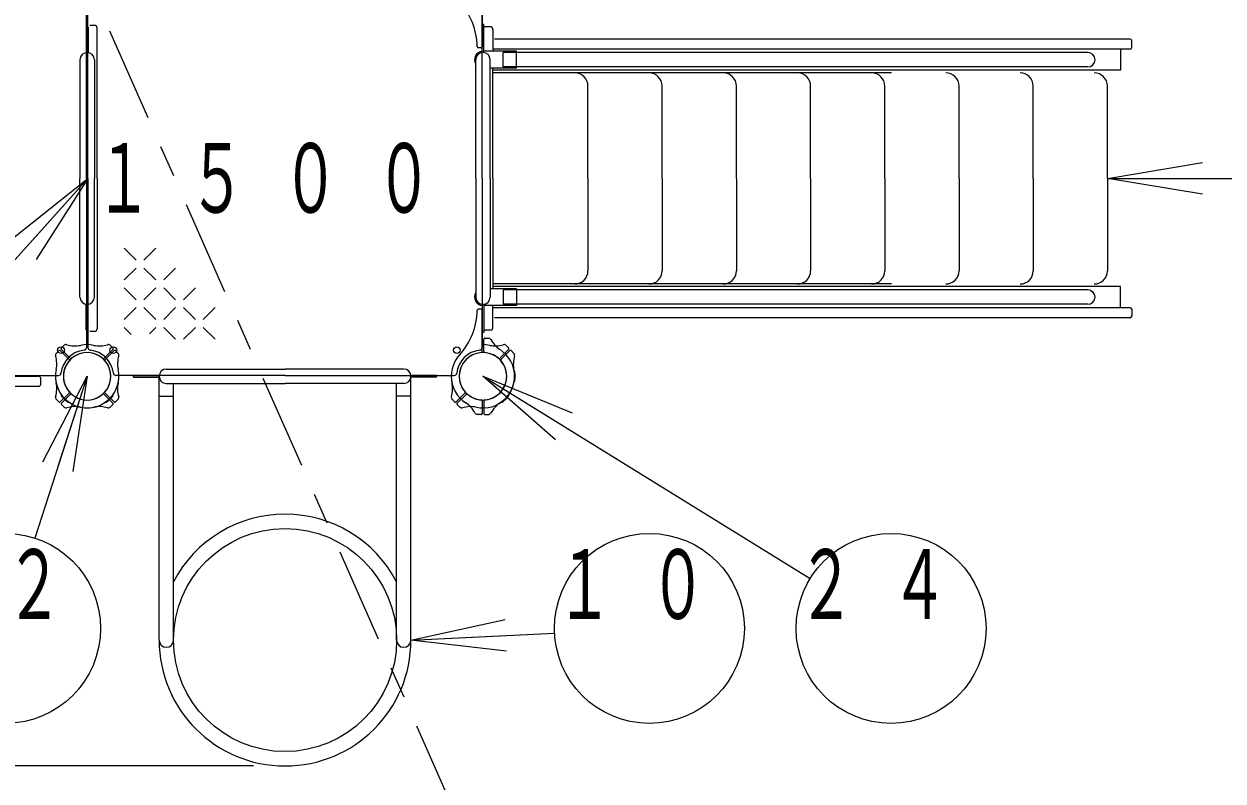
# Model space of a CAD drawing. Units: millimetres on the paper. Extents: x -385 to 0, y -594 to 267.
# Drawn here: x -202.5 to -164.63, y 115.05 to 138.96 of the extents above; entities that cross this region are included whole.
import ezdxf

# ---------------------------------------------------------------- set-up
doc = ezdxf.new("R2010")
doc.units = ezdxf.units.MM
doc.linetypes.add('USER1', pattern=[4.5, 2.5, -2])
doc.linetypes.add('USER2', pattern=[6, 3, -1, 1, -1])
doc.layers.add('1_60', color=7, linetype='Continuous', lineweight=25)
doc.styles.add('ＭＳ ゴシック', font='')
doc.styles.get('ＭＳ ゴシック').set_extended_font_data('MS Gothic')

msp = doc.modelspace()

# ---------------------------------------------------------------- linework, layer by layer
at = {"layer": '1_60', "linetype": 'USER2', "lineweight": 13}
msp.add_line((-186.455, 108.552), (-200.484, 140.304), dxfattribs=at)
at = {"layer": '1_60', "color": 4}
for p, q in [((-200.531, 134.082), (-200.531, 139.422)), ((-200.481, 134.082), (-200.481, 139.422)), ((-188.031, 134.082), (-188.031, 139.422)), ((-200.531, 134.082), (-200.531, 128.743)), ((-200.481, 134.082), (-200.481, 128.743)), ((-188.031, 134.082), (-188.031, 128.743)), ((-206.756, 127.857), (-201.416, 127.857)), ((-194.256, 127.857), (-199.596, 127.857)), ((-194.256, 127.857), (-188.916, 127.857))]:
    msp.add_line(p, q, dxfattribs=at)
at = {"layer": '1_60', "color": 2}
for p, q in [((-188.031, 139.552), (-188.031, 138.242)), ((-188.066, 138.209), (-188.154, 138.213)), ((-188.066, 129.957), (-188.154, 129.952)), ((-188.031, 128.614), (-188.031, 129.923)), ((-201.318, 128.728), (-201.229, 128.811)), ((-199.694, 128.728), (-199.783, 128.811)), ((-187.981, 128.614), (-187.981, 129.006)), ((-187.947, 129.04), (-187.825, 129.036)), ((-187.194, 128.728), (-187.283, 128.811)), ((-201.402, 128.644), (-201.485, 128.555)), ((-201.076, 128.367), (-201.354, 128.645)), ((-201.041, 128.402), (-201.318, 128.68)), ((-199.971, 128.402), (-199.694, 128.68)), ((-199.936, 128.367), (-199.658, 128.645)), ((-199.61, 128.644), (-199.528, 128.555)), ((-187.471, 128.402), (-187.194, 128.68)), ((-187.436, 128.367), (-187.158, 128.645)), ((-187.11, 128.644), (-187.028, 128.555)), ((-201.076, 127.298), (-201.354, 127.02)), ((-201.041, 127.262), (-201.318, 126.985)), ((-199.971, 127.262), (-199.694, 126.985)), ((-199.936, 127.298), (-199.658, 127.02)), ((-188.576, 127.298), (-188.854, 127.02)), ((-188.541, 127.262), (-188.818, 126.985)), ((-201.402, 127.021), (-201.491, 127.117)), ((-201.317, 126.937), (-201.222, 126.847)), ((-199.695, 126.937), (-199.791, 126.847)), ((-199.61, 127.021), (-199.521, 127.117)), ((-188.902, 127.021), (-188.991, 127.117)), ((-188.817, 126.937), (-188.722, 126.847)), ((-188.031, 127.051), (-188.031, 126.659)), ((-187.981, 127.051), (-187.981, 126.659)), ((-188.066, 126.625), (-188.187, 126.63)), ((-187.947, 126.625), (-187.816, 126.63))]:
    msp.add_line(p, q, dxfattribs=at)
at = {"layer": '1_60'}
for p, q in [((-200.533, 138.866), (-200.533, 138.058)), ((-200.479, 138.866), (-200.533, 138.866)), ((-200.479, 138.866), (-200.479, 138.058)), ((-200.273, 138.916), (-200.423, 138.916)), ((-200.189, 134.083), (-200.189, 138.833)), ((-188.033, 138.058), (-188.033, 138.949)), ((-187.979, 138.949), (-188.033, 138.949)), ((-187.979, 138.058), (-187.979, 138.949)), ((-187.773, 138.874), (-187.923, 138.874)), ((-187.689, 138.791), (-187.689, 138.099)), ((-167.568, 138.483), (-187.639, 138.483)), ((-167.518, 138.216), (-167.518, 138.433)), ((-186.946, 138.099), (-187.979, 138.099)), ((-167.568, 138.166), (-187.689, 138.166)), ((-168.903, 138.059), (-187.046, 138.059)), ((-186.946, 137.566), (-186.946, 138.099)), ((-167.872, 138.166), (-167.872, 137.499)), ((-200.733, 137.833), (-200.733, 134.083)), ((-200.279, 137.833), (-200.279, 134.083)), ((-188.233, 134.083), (-188.233, 137.833)), ((-187.779, 134.083), (-187.779, 137.833)), ((-186.946, 137.566), (-187.779, 137.566)), ((-187.689, 134.083), (-187.689, 137.566)), ((-167.872, 137.499), (-187.689, 137.499)), ((-168.903, 137.606), (-187.046, 137.606)), ((-175.106, 137.416), (-187.689, 137.416)), ((-184.689, 134.083), (-184.689, 136.999)), ((-182.346, 134.083), (-182.346, 136.999)), ((-180.002, 134.083), (-180.002, 136.999)), ((-177.658, 134.083), (-177.658, 136.999)), ((-175.314, 134.083), (-175.314, 136.999)), ((-172.97, 134.083), (-172.97, 136.999)), ((-170.627, 134.083), (-170.627, 136.999)), ((-168.283, 134.083), (-168.283, 136.999)), ((-200.733, 130.333), (-200.733, 134.083)), ((-200.279, 130.333), (-200.279, 134.083)), ((-200.189, 134.083), (-200.189, 129.333)), ((-188.233, 134.083), (-188.233, 130.333)), ((-187.779, 134.083), (-187.779, 130.333)), ((-187.689, 134.083), (-187.689, 130.599)), ((-184.689, 134.083), (-184.689, 131.166)), ((-182.346, 134.083), (-182.346, 131.166)), ((-180.002, 134.083), (-180.002, 131.166)), ((-177.658, 134.083), (-177.658, 131.166)), ((-175.314, 134.083), (-175.314, 131.166)), ((-172.97, 134.083), (-172.97, 131.166)), ((-170.627, 134.083), (-170.627, 131.166)), ((-168.283, 134.083), (-168.283, 131.166)), ((-175.106, 130.749), (-187.689, 130.749)), ((-167.872, 130.666), (-187.689, 130.666)), ((-167.872, 129.999), (-167.872, 130.666)), ((-186.946, 130.599), (-187.779, 130.599)), ((-168.903, 130.559), (-187.046, 130.559)), ((-186.946, 130.599), (-186.946, 130.066)), ((-200.533, 129.299), (-200.533, 130.108)), ((-200.479, 129.299), (-200.479, 130.108)), ((-188.033, 130.108), (-188.033, 129.216)), ((-187.979, 130.108), (-187.979, 129.216)), ((-186.946, 130.066), (-187.979, 130.066)), ((-187.689, 129.374), (-187.689, 130.066)), ((-167.568, 129.999), (-187.689, 129.999)), ((-168.903, 130.106), (-187.046, 130.106)), ((-167.518, 129.949), (-167.518, 129.733)), ((-167.568, 129.683), (-187.639, 129.683)), ((-200.479, 129.299), (-200.533, 129.299)), ((-200.273, 129.249), (-200.423, 129.249)), ((-187.979, 129.216), (-188.033, 129.216)), ((-187.773, 129.291), (-187.923, 129.291)), ((-198.006, 128.059), (-194.256, 128.059)), ((-190.506, 128.059), (-194.256, 128.059)), ((-192.758, 128.059), (-194.256, 128.059)), ((-187.02, 127.999), (-187.017, 127.999)), ((-211.464, 127.833), (-202.048, 127.833)), ((-201.964, 127.599), (-201.964, 127.749)), ((-199.039, 127.859), (-198.231, 127.859)), ((-199.039, 127.806), (-199.039, 127.859)), ((-199.039, 127.806), (-198.231, 127.806)), ((-198.233, 119.499), (-198.233, 127.833)), ((-189.473, 127.859), (-190.281, 127.859)), ((-189.473, 127.806), (-190.281, 127.806)), ((-190.279, 119.499), (-190.279, 127.833)), ((-189.473, 127.806), (-189.473, 127.859)), ((-187.02, 127.666), (-187.017, 127.666)), ((-211.464, 127.516), (-202.048, 127.516)), ((-201.321, 127.253), (-201.323, 127.251)), ((-199.691, 127.253), (-199.689, 127.251)), ((-198.006, 127.606), (-194.256, 127.606)), ((-197.779, 119.499), (-197.779, 127.606)), ((-190.506, 127.606), (-194.256, 127.606)), ((-192.519, 127.606), (-194.256, 127.606)), ((-190.733, 119.499), (-190.733, 127.606)), ((-187.191, 127.253), (-187.189, 127.251)), ((-201.086, 127.017), (-201.087, 127.015)), ((-199.927, 127.017), (-199.925, 127.015)), ((-198.233, 127.199), (-197.779, 127.199)), ((-190.279, 127.199), (-190.733, 127.199)), ((-187.427, 127.017), (-187.425, 127.015))]:
    msp.add_line(p, q, dxfattribs=at)
at = {"layer": '1_60', "linetype": 'USER1', "lineweight": 13}
for p, q in [((-186.946, 138.059), (-187.369, 138.059)), ((-187.369, 137.606), (-187.369, 138.059)), ((-186.946, 137.606), (-187.369, 137.606)), ((-187.369, 130.559), (-187.369, 130.106)), ((-186.946, 130.559), (-187.369, 130.559)), ((-186.946, 130.106), (-187.369, 130.106))]:
    msp.add_line(p, q, dxfattribs=at)
at = {"layer": '1_60', "lineweight": 13}
for p, q in [((-168.283, 134.083), (-165.283, 134.583)), ((-200.481, 134.083), (-211.265, 122.103)), ((-202.86, 132.187), (-200.481, 134.083)), ((-200.481, 134.083), (-202.488, 131.853)), ((-200.481, 134.083), (-202.117, 131.518)), ((-165.283, 133.583), (-168.283, 134.083)), ((-168.283, 134.083), (-165.283, 134.083)), ((-168.283, 134.083), (-162.335, 134.083)), ((-198.963, 131.501), (-199.338, 131.876)), ((-198.338, 131.876), (-198.713, 131.501)), ((-198.963, 131.251), (-199.338, 130.876)), ((-198.338, 130.876), (-198.713, 131.251)), ((-197.713, 131.251), (-198.088, 130.876)), ((-198.963, 130.251), (-199.338, 130.626)), ((-198.338, 130.626), (-198.713, 130.251)), ((-197.713, 130.251), (-198.088, 130.626)), ((-197.088, 130.626), (-197.463, 130.251)), ((-198.963, 130.001), (-199.338, 129.626)), ((-198.338, 129.626), (-198.713, 130.001)), ((-197.713, 130.001), (-198.088, 129.626)), ((-197.088, 129.626), (-197.463, 130.001)), ((-196.463, 130.001), (-196.838, 129.626)), ((-199.115, 129.153), (-199.338, 129.376)), ((-198.338, 129.376), (-198.537, 129.176)), ((-197.713, 129.001), (-198.088, 129.376)), ((-197.088, 129.376), (-197.463, 129.001)), ((-196.463, 129.001), (-196.838, 129.376)), ((-200.506, 127.833), (-202.16, 122.723)), ((-201.905, 125.132), (-200.506, 127.833)), ((-200.506, 127.833), (-201.43, 124.978)), ((-200.506, 127.833), (-200.954, 124.824)), ((-185.717, 125.83), (-188.006, 127.833)), ((-188.006, 127.833), (-185.191, 126.681)), ((-188.006, 127.833), (-185.454, 126.256)), ((-188.006, 127.833), (-177.669, 121.445)), ((-190.279, 119.499), (-187.308, 120.146)), ((-190.279, 119.499), (-185.746, 119.722)), ((-190.279, 119.499), (-187.283, 119.646)), ((-187.259, 119.147), (-190.279, 119.499)), ((-195.256, 115.523), (-362.387, 115.523))]:
    msp.add_line(p, q, dxfattribs=at)
at = {"layer": '1_60'}
for centre, radius in [((-201.331, 128.657), 0.108), ((-199.681, 128.657), 0.108), ((-188.831, 128.657), 0.108), ((-194.256, 119.499), 3.523)]:
    msp.add_circle(centre, radius, dxfattribs=at)
at = {"layer": '1_60', "lineweight": 13}
for centre in [(-203.083, 119.868), (-182.749, 119.868), (-175.117, 119.868)]:
    msp.add_circle(centre, 3, dxfattribs=at)
at = {"layer": '1_60', "color": 2}
for centre, radius, start, end in [((-190.351, 138.205), 2.167, 1.0841, 42.2172), ((-188.152, 138.247), 0.0333, 181.0841, 267), ((-188.064, 138.242), 0.0333, 267, 0), ((-190.351, 129.96), 2.167, 317.7828, 358.9158), ((-188.152, 129.919), 0.0333, 93, 178.9159), ((-188.064, 129.923), 0.0333, 0, 93), ((-201.172, 128.75), 0.0833, 72.4588, 133), ((-200.896, 129.624), 0.833, 252.4588, 282.2728), ((-200.506, 127.832), 1, 88.5675, 102.2728), ((-200.506, 127.832), 1, 77.7272, 91.4325), ((-200.116, 129.624), 0.833, 257.7272, 287.5412), ((-199.84, 128.75), 0.0833, 47, 107.5412), ((-188.006, 127.832), 1, 77.7272, 91.4325), ((-187.948, 129.006), 0.0333, 88, 180), ((-187.828, 128.952), 0.0833, 27.4588, 88), ((-187.616, 129.624), 0.833, 257.7272, 287.5412), ((-187.015, 129.375), 0.833, 207.4588, 237.2728), ((-187.34, 128.75), 0.0833, 47, 107.5412), ((-201.424, 128.498), 0.0833, 137, 197.5412), ((-202.298, 128.222), 0.833, 347.7272, 17.5412), ((-201.377, 128.621), 0.0333, 45, 137), ((-201.295, 128.704), 0.0333, 133, 225), ((-201.017, 128.426), 0.0333, 225, 310.7293), ((-200.506, 127.832), 0.75, 49.2707, 135), ((-200.506, 127.832), 0.75, 45, 130.7293), ((-199.995, 128.426), 0.0333, 229.2707, 315), ((-199.717, 128.704), 0.0333, 315, 47), ((-199.635, 128.621), 0.0333, 43, 135), ((-198.714, 128.222), 0.833, 162.4588, 192.2728), ((-199.588, 128.498), 0.0833, 342.4588, 43), ((-188.006, 127.833), 1, 137.7828, 180), ((-188.006, 127.833), 0.75, 94.2707, 180), ((-188.006, 127.832), 0.75, 49.2707, 135), ((-188.064, 128.614), 0.0333, 274.2707, 0), ((-187.948, 128.614), 0.0333, 180, 265.7293), ((-188.006, 127.833), 0.75, 0, 85.7293), ((-187.495, 128.426), 0.0333, 229.2707, 315), ((-188.006, 127.833), 1, 0, 57.2728), ((-187.217, 128.704), 0.0333, 315, 47), ((-187.135, 128.621), 0.0333, 43, 135), ((-186.214, 128.222), 0.833, 162.4588, 192.2728), ((-187.088, 128.498), 0.0833, 342.4588, 43), ((-200.506, 127.832), 1, 167.7272, 225), ((-200.506, 127.832), 0.75, 135, 220.7293), ((-200.506, 127.832), 0.75, 139.2707, 225), ((-201.1, 128.343), 0.0333, 319.2707, 45), ((-200.506, 127.832), 0.75, 319.2707, 45), ((-200.506, 127.832), 0.75, 315, 40.7293), ((-199.912, 128.343), 0.0333, 135, 220.7293), ((-200.506, 127.832), 1, 315, 12.2728), ((-188.006, 127.832), 0.75, 135, 220.7293), ((-188.006, 127.832), 0.75, 315, 40.7293), ((-187.412, 128.343), 0.0333, 135, 220.7293), ((-188.006, 127.832), 1, 315, 12.2728), ((-200.506, 127.832), 1, 178.5675, 192.2728), ((-202.297, 127.443), 0.833, 342.4588, 12.2728), ((-198.715, 127.443), 0.833, 167.7272, 197.5412), ((-200.506, 127.832), 1, 347.7272, 1.4325), ((-188.006, 127.832), 1, 178.5675, 192.2728), ((-188.006, 127.833), 1, 180, 237.2728), ((-189.797, 127.443), 0.833, 342.4588, 12.2728), ((-188.006, 127.833), 0.75, 180, 265.7293), ((-188.006, 127.833), 0.75, 274.2707, 0), ((-188.006, 127.833), 1, 302.7272, 0), ((-201.1, 127.321), 0.0333, 315, 40.7293), ((-201.017, 127.239), 0.0333, 49.2707, 135), ((-200.506, 127.832), 0.75, 225, 310.7293), ((-200.506, 127.832), 0.75, 229.2707, 315), ((-199.995, 127.239), 0.0333, 45, 130.7293), ((-199.913, 127.321), 0.0333, 139.2707, 225), ((-188.6, 127.321), 0.0333, 315, 40.7293), ((-188.517, 127.239), 0.0333, 49.2707, 135), ((-188.006, 127.832), 0.75, 229.2707, 315), ((-201.423, 127.166), 0.0833, 162.4588, 223), ((-201.377, 127.044), 0.0333, 223, 315), ((-201.295, 126.961), 0.0333, 135, 227), ((-200.506, 127.832), 1, 225, 282.2728), ((-200.896, 126.041), 0.833, 77.7272, 107.5412), ((-200.506, 127.832), 1, 257.7272, 315), ((-200.116, 126.041), 0.833, 72.4588, 102.2728), ((-199.717, 126.961), 0.0333, 313, 45), ((-199.635, 127.044), 0.0333, 225, 317), ((-199.589, 127.166), 0.0833, 317, 17.5412), ((-188.923, 127.166), 0.0833, 162.4588, 223), ((-188.877, 127.044), 0.0333, 223, 315), ((-188.795, 126.961), 0.0333, 135, 227), ((-188.396, 126.041), 0.833, 77.7272, 107.5412), ((-188.997, 126.29), 0.833, 27.4588, 57.2728), ((-188.006, 127.832), 1, 257.7272, 315), ((-188.064, 127.051), 0.0333, 0, 85.7293), ((-187.948, 127.051), 0.0333, 94.2707, 180), ((-187.015, 126.29), 0.833, 122.7272, 152.5412), ((-201.172, 126.915), 0.0833, 227, 287.5412), ((-199.84, 126.915), 0.0833, 252.4588, 313), ((-188.672, 126.915), 0.0833, 227, 287.5412), ((-188.184, 126.713), 0.0833, 207.4588, 268), ((-188.184, 126.713), 0.0833, 207.4588, 268), ((-188.064, 126.659), 0.0333, 268, 0), ((-187.948, 126.659), 0.0333, 180, 272), ((-187.828, 126.713), 0.0833, 272, 332.5412)]:
    msp.add_arc(centre, radius, start, end, dxfattribs=at)
at = {"layer": '1_60'}
for centre, radius, start, end in [((-200.273, 138.833), 0.0833, 0, 90), ((-187.923, 138.791), 0.0833, 90, 132.8436), ((-187.773, 138.791), 0.0833, 0, 90), ((-167.568, 138.433), 0.05, 0, 90), ((-200.506, 137.833), 0.227, 0, 180), ((-188.006, 137.833), 0.267, 95.7392, 211.7883), ((-188.006, 137.833), 0.227, 0, 180), ((-168.903, 137.833), 0.227, 270, 90), ((-167.568, 138.216), 0.05, 270, 0), ((-185.106, 136.999), 0.417, 0, 90), ((-182.762, 136.999), 0.417, 0, 90), ((-180.418, 136.999), 0.417, 0, 90), ((-178.075, 136.999), 0.417, 0, 90), ((-175.731, 136.999), 0.417, 0, 90), ((-173.387, 136.999), 0.417, 0, 90), ((-171.043, 136.999), 0.417, 0, 90), ((-168.7, 136.999), 0.417, 0, 90), ((-185.106, 131.166), 0.417, 270, 0), ((-182.762, 131.166), 0.417, 270, 0), ((-180.418, 131.166), 0.417, 270, 0), ((-178.075, 131.166), 0.417, 270, 0), ((-175.731, 131.166), 0.417, 270, 0), ((-173.387, 131.166), 0.417, 270, 0), ((-171.043, 131.166), 0.417, 270, 0), ((-168.7, 131.166), 0.417, 270, 0), ((-200.506, 130.333), 0.227, 180, 0), ((-188.006, 130.333), 0.267, 148.2117, 264.2608), ((-188.006, 130.333), 0.227, 180, 0), ((-168.903, 130.333), 0.227, 270, 90), ((-167.568, 129.949), 0.05, 0, 90), ((-167.568, 129.733), 0.05, 270, 0), ((-200.273, 129.333), 0.0833, 270, 0), ((-187.923, 129.374), 0.0833, 227.1564, 270), ((-187.773, 129.374), 0.0833, 270, 0), ((-200.506, 127.832), 0.833, 96.7872, 173.2128), ((-200.506, 127.832), 0.833, 6.7872, 83.2128), ((-188.006, 127.832), 0.833, 96.7872, 173.2128), ((-198.006, 127.833), 0.227, 90, 270), ((-190.506, 127.833), 0.227, 270, 90), ((-187.017, 127.983), 0.0167, 8.6269, 90), ((-202.048, 127.749), 0.0833, 0, 90), ((-187.017, 127.683), 0.0167, 270, 351.3731), ((-188.006, 127.833), 1.017, 0, 8.6269), ((-188.006, 127.833), 1.017, 351.3731, 0), ((-202.048, 127.599), 0.0833, 270, 0), ((-201.311, 127.239), 0.0167, 135, 216.3731), ((-199.701, 127.239), 0.0167, 323.6269, 45), ((-187.201, 127.239), 0.0167, 323.6269, 45), ((-200.506, 127.832), 1.017, 216.3731, 225), ((-200.506, 127.832), 1.017, 225, 233.6269), ((-201.099, 127.027), 0.0167, 233.6269, 315), ((-199.913, 127.027), 0.0167, 225, 306.3731), ((-200.506, 127.832), 1.017, 306.3731, 315), ((-200.506, 127.832), 1.017, 315, 323.6269), ((-187.413, 127.027), 0.0167, 225, 306.3731), ((-188.006, 127.832), 1.017, 306.3731, 315), ((-188.006, 127.832), 1.017, 315, 323.6269), ((-194.256, 119.499), 3.977, 27.625, 152.375), ((-194.256, 119.499), 3.977, 180, 0), ((-198.006, 119.499), 0.227, 180, 0), ((-190.506, 119.499), 0.227, 180, 0)]:
    msp.add_arc(centre, radius, start, end, dxfattribs=at)
at = {"layer": '1_60', "color": 4}
for centre, start, end in [((-200.614, 128.743), 276.7872, 0), ((-200.398, 128.743), 180, 263.2128), ((-188.114, 128.743), 276.7872, 0), ((-201.416, 127.941), 270, 353.2128), ((-199.596, 127.941), 186.7872, 270), ((-188.916, 127.941), 270, 353.2128)]:
    msp.add_arc(centre, 0.0833, start, end, dxfattribs=at)

# ---------------------------------------------------------------- texts
at = {"layer": '1_60', "char_height": 2.199, "style": 'ＭＳ ゴシック'}
for s, insert, attachment_point in [('\\T1.64;\\W0.6;１５００', (-200.256, 134.083), 4), ('\\T1.64;\\W0.6;２２', (-203.083, 122.368), 2), ('\\T1.64;\\W0.6;１０', (-182.749, 122.368), 2), ('\\T1.64;\\W0.6;２４', (-175.117, 122.368), 2)]:
    msp.add_mtext(s, dxfattribs=dict(at, insert=insert, attachment_point=attachment_point))

doc.saveas('drawing.dxf')
